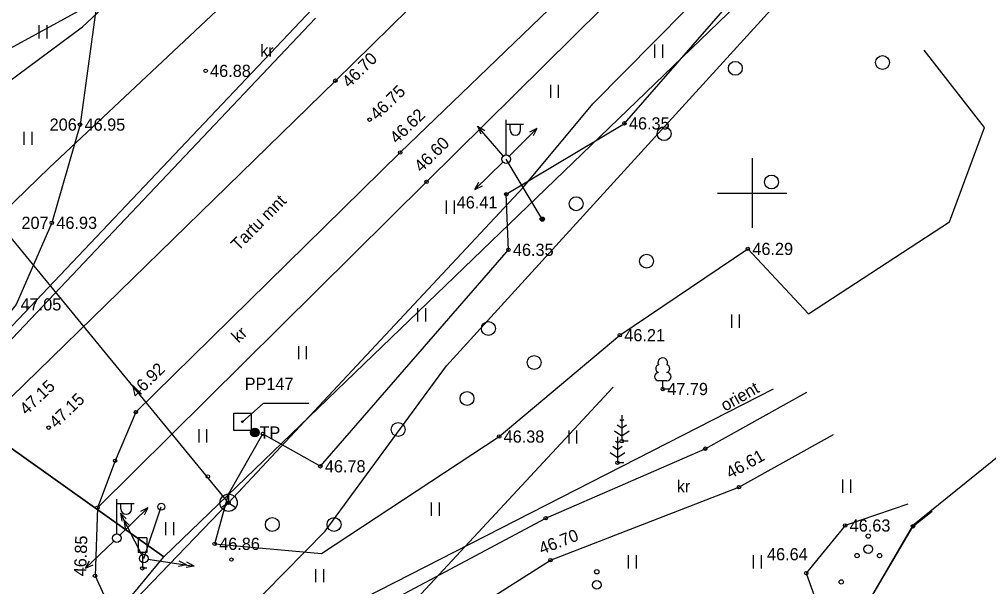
# Model space of a CAD drawing. Extents: x 637645 to 648158, y 6454302 to 6462517.
# Drawn here: x 641907.8 to 641963.6, y 6457977.4 to 6458010 of the extents above; entities that cross this region are included whole.
import ezdxf

# ---------------------------------------------------------------- set-up
doc = ezdxf.new("R2010")
doc.units = 0
for name, color, linetype in [('AED', 7, 'Continuous'), ('ALUSVORK', 7, 'Continuous'), ('HALJASTUS', 7, 'Continuous'), ('KORGUS', 7, 'Continuous'), ('KPOHULIIN', 7, 'Continuous'), ('KTRASS', 7, 'Continuous'), ('LIIKLUS', 7, 'Continuous'), ('MOOTKORG', 7, 'Continuous'), ('MOOTMPUNKT', 7, 'Continuous'), ('MOOTNR', 7, 'Continuous'), ('MPOHULIIN', 7, 'Continuous'), ('PIIR', 7, 'Continuous'), ('POST', 7, 'Continuous'), ('PUU', 7, 'Continuous'), ('SIKAEV', 7, 'Continuous'), ('SITRASS', 7, 'Continuous'), ('TEE', 7, 'Continuous'), ('VORK', 7, 'Continuous'), ('VTRASS', 7, 'Continuous')]:
    doc.layers.add(name, color=color, linetype=linetype)

msp = doc.modelspace()

# ---------------------------------------------------------------- linework, layer by layer
at = {"layer": 'AED'}
msp.add_lwpolyline([(641951.852, 6457968.207), (641959.264, 6457980.823), (641960.365, 6457981.698)], dxfattribs=at)
at = {"layer": 'ALUSVORK'}
msp.add_lwpolyline([(641924.486, 6457987.897), (641921.846, 6457987.897), (641920.65, 6457986.84)], dxfattribs=at)
msp.add_lwpolyline([(641920.15, 6457987.34), (641921.15, 6457987.34), (641921.15, 6457986.34), (641920.15, 6457986.34)], close=True, dxfattribs=at)
msp.add_circle((641920.65, 6457986.84), 0.05, dxfattribs=at)
at = {"layer": 'HALJASTUS'}
for p, q in [((641908.933, 6458009.66), (641908.933, 6458008.899)), ((641909.388, 6458009.66), (641909.388, 6458008.899)), ((641944.388, 6458008.539), (641944.388, 6458007.778)), ((641944.843, 6458008.539), (641944.843, 6458007.778)), ((641938.386, 6458006.23), (641938.386, 6458005.469)), ((641938.841, 6458006.23), (641938.841, 6458005.469)), ((641908.075, 6458003.526), (641908.075, 6458002.765)), ((641908.531, 6458003.526), (641908.531, 6458002.765)), ((641932.383, 6457999.568), (641932.383, 6457998.807)), ((641932.838, 6457999.568), (641932.838, 6457998.807)), ((641930.734, 6457993.367), (641930.734, 6457992.606)), ((641931.189, 6457993.367), (641931.189, 6457992.606)), ((641948.808, 6457993.005), (641948.808, 6457992.244)), ((641949.263, 6457993.005), (641949.263, 6457992.244)), ((641923.874, 6457991.191), (641923.874, 6457990.43)), ((641924.329, 6457991.191), (641924.329, 6457990.43)), ((641918.135, 6457986.408), (641918.135, 6457985.647)), ((641918.59, 6457986.408), (641918.59, 6457985.647)), ((641939.441, 6457986.342), (641939.441, 6457985.581)), ((641939.896, 6457986.342), (641939.896, 6457985.581)), ((641955.206, 6457983.506), (641955.206, 6457982.745)), ((641955.661, 6457983.506), (641955.661, 6457982.745)), ((641931.525, 6457982.187), (641931.525, 6457981.426)), ((641931.98, 6457982.187), (641931.98, 6457981.426)), ((641916.222, 6457981.065), (641916.222, 6457980.304)), ((641916.677, 6457981.065), (641916.677, 6457980.304)), ((641942.871, 6457979.152), (641942.871, 6457978.391)), ((641943.326, 6457979.152), (641943.326, 6457978.391)), ((641950.061, 6457979.152), (641950.061, 6457978.391)), ((641950.516, 6457979.152), (641950.516, 6457978.391)), ((641924.863, 6457978.361), (641924.863, 6457977.6)), ((641925.318, 6457978.361), (641925.318, 6457977.6))]:
    msp.add_line(p, q, dxfattribs=at)
for points in [[(641919.056, 6457979.813), (641919.855, 6457982.676), (641921.833, 6457986.148), (641925.139, 6457984.276), (641935.968, 6457996.731), (641935.847, 6457999.926), (641942.648, 6458004.006), (641951.616, 6458014.282)], [(641919.056, 6457979.813), (641925.204, 6457979.26), (641935.433, 6457985.986), (641942.381, 6457991.819), (641949.755, 6457996.783), (641953.253, 6457993.057), (641961.359, 6457998.346), (641963.385, 6458003.768), (641959.915, 6458008.219)], [(641958.967, 6457982.105), (641955.358, 6457980.868), (641953.117, 6457978.123), (641954.105, 6457975.32)]]:
    msp.add_lwpolyline(points, dxfattribs=at)
for centre in [(641957.505, 6458007.504), (641949.032, 6458007.176), (641944.931, 6458003.416), (641951.114, 6458000.633), (641939.873, 6457999.383), (641943.924, 6457996.08), (641934.815, 6457992.206), (641937.453, 6457990.248), (641933.584, 6457988.174), (641929.62, 6457986.396), (641922.374, 6457980.928), (641925.929, 6457980.928)]:
    msp.add_circle(centre, 0.4, dxfattribs=at)
at = {"layer": 'KORGUS'}
for centre in [(641918.533, 6458007.028), (641926.003, 6458006.461), (641927.977, 6458004.221), (641942.648, 6458004.006), (641929.733, 6458002.334), (641931.255, 6458000.639), (641935.847, 6457999.926), (641935.968, 6457996.731), (641949.755, 6457996.783), (641942.381, 6457991.819), (641944.855, 6457988.722), (641914.52, 6457987.394), (641909.5, 6457986.5), (641921.833, 6457986.148), (641935.433, 6457985.986), (641942.499, 6457985.719), (641947.302, 6457985.287), (641913.321, 6457984.594), (641942.252, 6457984.478), (641925.139, 6457984.276), (641918.658, 6457983.688), (641949.241, 6457983.076), (641919.855, 6457982.176), (641912.311, 6457981.891), (641938.115, 6457981.291), (641955.358, 6457980.868), (641959.264, 6457980.823), (641919.056, 6457979.813), (641920.02, 6457978.908), (641938.393, 6457978.871), (641914.893, 6457978.406), (641912.167, 6457977.976), (641953.117, 6457978.123)]:
    msp.add_circle(centre, 0.1, dxfattribs=at)
at = {"layer": 'KPOHULIIN'}
for p, q in [((641913.627, 6457981.579), (641913.7, 6457981.109)), ((641913.627, 6457981.579), (641913.966, 6457981.245)), ((641914.855, 6457979.187), (641913.627, 6457981.579)), ((641913.827, 6457981.189), (641914.166, 6457980.855)), ((641913.827, 6457981.189), (641913.9, 6457980.719)), ((641914.969, 6457978.965), (641914.969, 6457978.965)), ((641914.969, 6457978.965), (641914.969, 6457978.965)), ((641915.216, 6457978.928), (641917.875, 6457978.534)), ((641917.442, 6457978.598), (641916.973, 6457978.518)), ((641917.442, 6457978.598), (641917.018, 6457978.813)), ((641917.875, 6457978.534), (641917.406, 6457978.453)), ((641917.875, 6457978.534), (641917.451, 6457978.749))]:
    msp.add_line(p, q, dxfattribs=at)
at = {"layer": 'KTRASS'}
msp.add_lwpolyline([(641904.044, 6457960.115), (641890.35, 6457974.85), (641897.355, 6457981.78), (641927.43, 6458013.52)], dxfattribs=at)
at = {"layer": 'LIIKLUS'}
for p, q in [((641914.643, 6457980.156), (641914.643, 6457979.306)), ((641915.143, 6457980.156), (641914.643, 6457980.156)), ((641915.143, 6457980.156), (641915.143, 6457979.306)), ((641915.143, 6457979.306), (641914.643, 6457979.306)), ((641914.893, 6457979.306), (641914.893, 6457978.406)), ((641915.143, 6457978.406), (641914.893, 6457978.406))]:
    msp.add_line(p, q, dxfattribs=at)
at = {"layer": 'MOOTMPUNKT'}
for centre in [(641911.302, 6458003.936), (641909.681, 6457998.286)]:
    msp.add_circle(centre, 0.1, dxfattribs=at)
at = {"layer": 'MPOHULIIN'}
for p, q in [((641934.194, 6458003.839), (641934.376, 6458003.4)), ((641934.194, 6458003.839), (641934.602, 6458003.595)), ((641935.67, 6458002.141), (641934.194, 6458003.839)), ((641936.011, 6458002.129), (641937.604, 6458003.717)), ((641937.604, 6458003.717), (641937.179, 6458003.505)), ((641937.604, 6458003.717), (641937.389, 6458003.293)), ((641935.655, 6458001.778), (641934.043, 6458000.208)), ((641935.834, 6458001.952), (641935.834, 6458001.952)), ((641935.834, 6458001.952), (641935.834, 6458001.952)), ((641935.834, 6458001.952), (641935.834, 6458001.952)), ((641934.043, 6458000.208), (641934.263, 6458000.629)), ((641934.043, 6458000.208), (641934.471, 6458000.415)), ((641913.602, 6457980.314), (641915.214, 6457981.884)), ((641915.214, 6457981.884), (641914.786, 6457981.677)), ((641915.214, 6457981.884), (641914.994, 6457981.463)), ((641913.243, 6457979.967), (641911.622, 6457978.406)), ((641913.423, 6457980.14), (641913.423, 6457980.14)), ((641913.423, 6457980.14), (641913.423, 6457980.14)), ((641911.622, 6457978.406), (641911.844, 6457978.826)), ((641911.622, 6457978.406), (641912.051, 6457978.611))]:
    msp.add_line(p, q, dxfattribs=at)
at = {"layer": 'PIIR'}
for points in [[(642343.02, 6458334.87), (642334.74, 6458327.9), (642288.53, 6458313.06), (642227.07, 6458286.71), (642147.56, 6458233.4), (642110.55, 6458202.27), (642060.6, 6458154.58), (642058.45, 6458152.73), (641986.64, 6458073.31), (641933.02, 6458022.4), (641907.28, 6458008.31), (641897.39, 6457992.37), (641916.12, 6457979.07), (642074.8, 6458131.84), (642090.85, 6458147.29), (642125.02, 6458178.71), (642152.19, 6458201.89), (642171.95, 6458218.75), (642183.51, 6458228.62), (642255.08, 6458274.81), (642265.03, 6458279.14), (642272.29, 6458282.22), (642326.82, 6458305.37), (642346.29, 6458310.48)], [(642017.41, 6458000.92), (642004.41, 6458017.32), (641959.23, 6457980.85), (641945.36, 6457957.03), (641980.47, 6457929.81), (641983.3, 6457936.46), (641999.46, 6457930.09), (642014.55, 6457965.95)]]:
    msp.add_lwpolyline(points, close=True, dxfattribs=at)
msp.add_lwpolyline([(641753.54, 6457758.3), (641758.58, 6457774.07), (641766.76, 6457795.25), (641780.68, 6457829.47), (641823.71, 6457867.31), (641916.12, 6457979.07), (641897.39, 6457992.37), (641844.56, 6457941.79), (641838.42, 6457948.61), (641773.52, 6457897.67), (641745.11, 6457873.15), (641732.42, 6457857.43), (641749.37, 6457848.25), (641732.6, 6457827.71), (641701.62, 6457847.06), (641698.64, 6457841.85), (641718.73, 6457829.27), (641710.55, 6457814.91), (641660.88, 6457728)], dxfattribs=at)
at = {"layer": 'POST'}
for p, q in [((641935.834, 6458002.202), (641935.834, 6458004.202)), ((641935.834, 6458003.952), (641936.834, 6458003.952)), ((641936.061, 6458003.631), (641936.061, 6458003.952)), ((641936.673, 6458003.631), (641936.673, 6458003.952)), ((641935.834, 6458001.952), (641935.834, 6458001.952)), ((641913.423, 6457980.39), (641913.423, 6457982.39)), ((641913.423, 6457982.14), (641914.423, 6457982.14)), ((641913.65, 6457981.819), (641913.65, 6457982.14)), ((641914.262, 6457981.819), (641914.262, 6457982.14)), ((641913.423, 6457980.14), (641913.423, 6457980.14))]:
    msp.add_line(p, q, dxfattribs=at)
for points in [[(641937.92, 6457998.499), (641935.834, 6458001.952)], [(641914.969, 6457978.965), (641915.98, 6457981.95)]]:
    msp.add_lwpolyline(points, dxfattribs=at)
for centre, radius in [((641935.834, 6458001.952), 0.25), ((641937.92, 6457998.499), 0.125), ((641937.92, 6457998.499), 0.105), ((641937.92, 6457998.499), 0.0851), ((641937.92, 6457998.499), 0.0651), ((641937.92, 6457998.499), 0.0451), ((641937.92, 6457998.499), 0.0251), ((641937.92, 6457998.499), 0.00511), ((641921.375, 6457986.216), 0.25), ((641921.375, 6457986.216), 0.225), ((641921.375, 6457986.216), 0.2), ((641921.375, 6457986.216), 0.175), ((641921.375, 6457986.216), 0.15), ((641921.375, 6457986.216), 0.125), ((641921.375, 6457986.216), 0.1), ((641921.375, 6457986.216), 0.075), ((641921.375, 6457986.216), 0.05), ((641921.375, 6457986.216), 0.025), ((641915.98, 6457981.95), 0.2), ((641913.423, 6457980.14), 0.25), ((641914.969, 6457978.965), 0.25)]:
    msp.add_circle(centre, radius, dxfattribs=at)
for centre in [(641936.367, 6458003.631), (641913.956, 6457981.819)]:
    msp.add_arc(centre, 0.306, 180, 0, dxfattribs=at)
at = {"layer": 'PUU'}
for p, q in [((641945.095, 6457989.197), (641944.615, 6457989.197)), ((641944.855, 6457988.722), (641944.855, 6457989.197)), ((641945.235, 6457988.722), (641944.855, 6457988.722)), ((641942.499, 6457987.219), (641942.499, 6457985.719)), ((641942.499, 6457986.469), (641942.232, 6457986.647)), ((641942.499, 6457986.869), (641942.375, 6457986.952)), ((641942.623, 6457986.952), (641942.499, 6457986.869)), ((641942.766, 6457986.647), (641942.499, 6457986.469)), ((641942.075, 6457986.308), (641942.499, 6457986.026)), ((641942.499, 6457986.026), (641942.923, 6457986.308)), ((641942.252, 6457985.628), (641942.128, 6457985.711)), ((641942.252, 6457985.978), (641942.252, 6457984.478)), ((641942.376, 6457985.711), (641942.252, 6457985.628)), ((641942.859, 6457985.719), (641942.499, 6457985.719)), ((641941.828, 6457985.067), (641942.252, 6457984.785)), ((641942.252, 6457985.228), (641941.985, 6457985.406)), ((641942.519, 6457985.406), (641942.252, 6457985.228)), ((641942.252, 6457984.785), (641942.676, 6457985.067)), ((641942.612, 6457984.478), (641942.252, 6457984.478))]:
    msp.add_line(p, q, dxfattribs=at)
for centre, radius in [((641956.69, 6457980.259), 0.125), ((641956.69, 6457979.509), 0.25), ((641956.04, 6457979.134), 0.125), ((641957.34, 6457979.134), 0.125), ((641941.058, 6457978.204), 0.125), ((641941.058, 6457977.454), 0.25), ((641955.132, 6457977.623), 0.125)]:
    msp.add_circle(centre, radius, dxfattribs=at)
for centre, radius, start, end in [((641944.685, 6457989.895), 0.233, 109.0217, 253.1415), ((641944.855, 6457990.242), 0.277, 332.5799, 207.4201), ((641945.025, 6457989.895), 0.233, 286.8508, 70.9859), ((641944.618, 6457989.434), 0.238, 90.0016, 269.3953), ((641945.092, 6457989.434), 0.238, 270.6047, 89.9984)]:
    msp.add_arc(centre, radius, start, end, dxfattribs=at)
at = {"layer": 'SIKAEV'}
for p, q in [((641919.855, 6457982.176), (641919.44, 6457981.901)), ((641919.855, 6457982.676), (641919.855, 6457982.176)), ((641919.855, 6457982.176), (641920.27, 6457981.901))]:
    msp.add_line(p, q, dxfattribs=at)
msp.add_circle((641919.855, 6457982.176), 0.5, dxfattribs=at)
at = {"layer": 'SITRASS'}
for points in [[(641720.665, 6457831.955), (641727.078, 6457842.307), (641729.131, 6457844.812), (641733.4, 6457848.355), (641747.673, 6457860.726), (641753.951, 6457865.556), (641773.85, 6457880.229), (641782.775, 6457887.071), (641791.845, 6457894.568), (641802.713, 6457902.616), (641811.857, 6457909.92), (641821.843, 6457927.385), (641865.692, 6457970.798), (641873.471, 6457978.239), (641887.119, 6457990.197), (641901.444, 6458002.155), (641911.449, 6458009.555), (641922.295, 6458019.67), (641923.773, 6458020.878), (641938.703, 6458033.271)], [(641724.807, 6457828.296), (641727.261, 6457831.684), (641727.072, 6457834.556), (641733.413, 6457843.484), (641745.818, 6457853.84), (641751.902, 6457859.089), (641769.706, 6457867.561), (641786.306, 6457880.536), (641796.575, 6457889.566), (641839.93, 6457932.005), (641866.313, 6457956.684), (641882.193, 6457973.692), (641900.944, 6457993.143), (641909.533, 6458001.442), (641926.019, 6458016.927), (641939.277, 6458028.954)], [(641908.87, 6457956.452), (641911.557, 6457964), (641916.119, 6457971.115), (641925.41, 6457980.546), (641932.402, 6457990.052), (641959.166, 6458019.428), (641963.12, 6458023.675)], [(641919.855, 6457982.176), (641936.82, 6458000.317), (641940.832, 6458005.134), (641951.576, 6458015.996)], [(641896.428, 6457960.93), (641904.767, 6457967.824), (641913.027, 6457975.083), (641919.855, 6457982.176), (641919.504, 6457982.6), (641905.846, 6457999.216), (641905.128, 6457999.8), (641901.216, 6458005.806), (641892.862, 6458004.43), (641891.655, 6458003.645)], [(641912.926, 6457954.645), (641916.922, 6457960.935), (641920.919, 6457966.159), (641942.008, 6457988.827)]]:
    msp.add_lwpolyline(points, dxfattribs=at)
at = {"layer": 'TEE'}
for points in [[(641889.538, 6458087.719), (641899.149, 6458058.78), (641902.964, 6458047.45), (641907.339, 6458035.158), (641910.092, 6458025.815), (641911.878, 6458017.23), (641912.195, 6458010.378), (641911.302, 6458003.936), (641909.681, 6457998.286), (641907.62, 6457993.591), (641904.486, 6457989.677), (641898.638, 6457982.351), (641890.851, 6457974.746), (641876.918, 6457961.768), (641857.661, 6457943.019), (641842.694, 6457929.091), (641824.798, 6457912.575), (641808.748, 6457897.185), (641800.579, 6457889.823)], [(641942.894, 6458023.043), (641926.003, 6458006.461), (641907.34, 6457988.261)], [(641946.889, 6458018.844), (641929.733, 6458002.334), (641914.52, 6457987.394), (641913.321, 6457984.594), (641912.311, 6457981.891), (641912.167, 6457977.976), (641913.265, 6457975.572), (641917.817, 6457969.071)], [(641948.185, 6458017.389), (641931.255, 6458000.639), (641912.311, 6457981.891)], [(641918.092, 6457971.736), (641921.017, 6457972.435), (641924.221, 6457973.881), (641938.115, 6457981.291), (641947.302, 6457985.287), (641953.154, 6457988.548)], [(641929.502, 6457960.158), (641927.148, 6457962.384), (641925.545, 6457964.006), (641924.462, 6457967.501), (641925.325, 6457970.59), (641938.393, 6457978.871), (641949.241, 6457983.076), (641954.68, 6457986.108)]]:
    msp.add_lwpolyline(points, dxfattribs=at)
at = {"layer": 'VORK'}
for p, q in [((641950, 6458002), (641950, 6457998)), ((641948, 6458000), (641952, 6458000))]:
    msp.add_line(p, q, dxfattribs=at)
at = {"layer": 'VTRASS'}
for points in [[(641853.426, 6457942.93), (641863.62, 6457952.243), (641873.669, 6457961.52), (641883.52, 6457970.47), (641886.62, 6457972.53), (641890.15, 6457974.29), (641891.44, 6457975.26), (641892.82, 6457976.62), (641897.39, 6457981.12), (641906.38, 6457990.58), (641923.491, 6458008.625), (641924.855, 6458010.062)], [(641905.861, 6457957.029), (641927.68, 6457976.7), (641951.237, 6457988.724)]]:
    msp.add_lwpolyline(points, dxfattribs=at)

# ---------------------------------------------------------------- texts
at = {"layer": 'ALUSVORK'}
msp.add_text('PP147', height=0.7, dxfattribs=at).set_placement((641920.782, 6457988.673))
at = {"layer": 'KORGUS'}
for s, rotation, p in [(' 46.70', 44.4711, (641926.616, 6458005.837)), (' 46.75', 43.8035, (641928.219, 6458003.968)), (' 46.62', 43.9007, (641929.357, 6458002.613)), (' 46.60', 44.6938, (641930.775, 6458000.968)), (' 46.92', 44.4813, (641914.397, 6457987.978)), (' 47.15', 43.5004, (641908.035, 6457987.011)), (' 47.15', 43.8035, (641909.742, 6457986.247)), (' 46.61', 28.9959, (641948.514, 6457983.408)), (' 46.70', 21.1878, (641937.648, 6457979.094)), (' 46.85', 87.8935, (641911.635, 6457977.676))]:
    msp.add_text(s, height=0.7, rotation=rotation, dxfattribs=at).set_placement(p)
for s, p in [(' 46.88', (641918.533, 6458006.678)), (' 46.35', (641942.648, 6458003.656)), (' 46.41', (641932.731, 6457999.112)), (' 46.35', (641935.968, 6457996.381)), (' 46.29', (641949.755, 6457996.433)), (' 46.21', (641942.381, 6457991.469)), (' 47.79', (641944.855, 6457988.372)), (' 46.38', (641935.433, 6457985.636)), (' 46.78', (641925.139, 6457983.926)), (' 46.63', (641955.358, 6457980.518)), (' 46.86', (641919.056, 6457979.463)), (' 46.64', (641950.598, 6457978.867))]:
    msp.add_text(s, height=0.7, dxfattribs=at).set_placement(p)
at = {"layer": 'MOOTKORG'}
for s, p in [(' 46.95', (641911.302, 6458003.586)), (' 46.93', (641909.681, 6457997.936)), (' 47.05', (641907.62, 6457993.241))]:
    msp.add_text(s, height=0.7, dxfattribs=at).set_placement(p)
at = {"layer": 'MOOTNR'}
for s, p in [('206 ', (641909.552, 6458003.586)), ('207 ', (641907.931, 6457997.936))]:
    msp.add_text(s, height=0.7, dxfattribs=at).set_placement(p)
at = {"layer": 'POST'}
msp.add_text(' TP', height=0.7, dxfattribs=at).set_placement((641921.375, 6457985.866))
at = {"layer": 'TEE'}
for p in [(641921.675, 6458007.836), (641945.661, 6457982.772)]:
    msp.add_text('kr', height=0.7, dxfattribs=at).set_placement(p)
for s, rotation, p in [('Tartu mnt', 45.3245, (641920.417, 6457996.634)), ('kr', 43.5332, (641920.423, 6457991.337))]:
    msp.add_text(s, height=0.7, rotation=rotation, dxfattribs=at).set_placement(p)
at = {"layer": 'VTRASS'}
msp.add_text('orient', height=0.7, rotation=29.5548, dxfattribs=at).set_placement((641948.442, 6457987.414))

doc.saveas('drawing.dxf')
